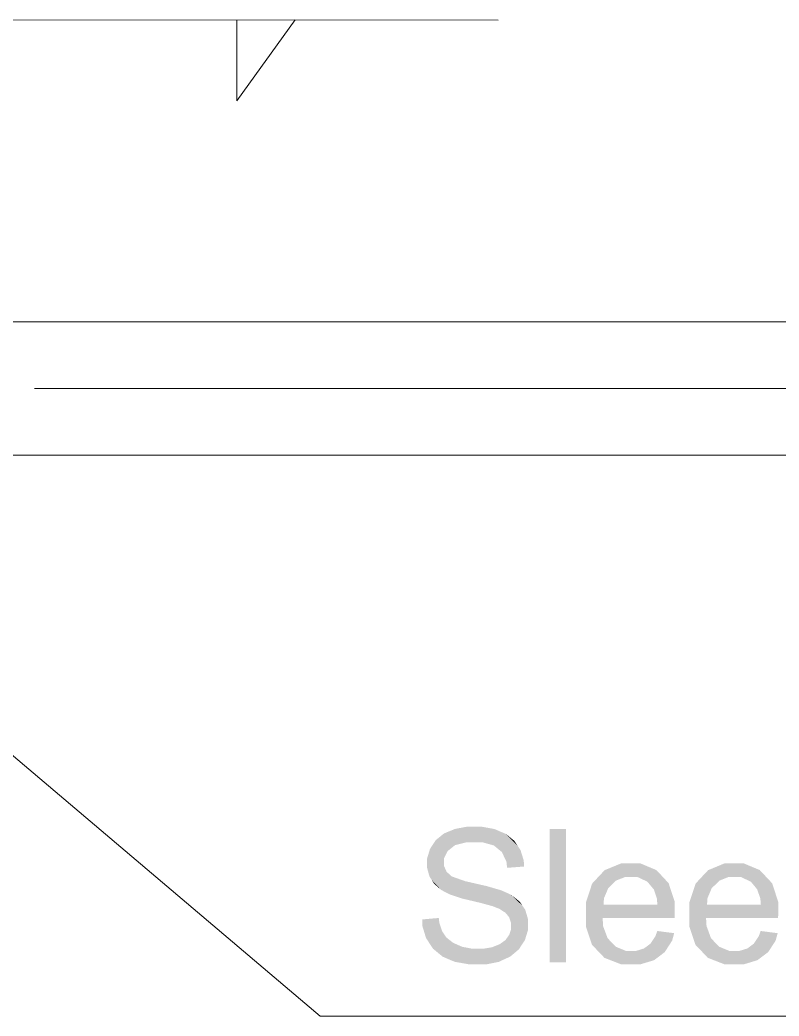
# Model space of a CAD drawing. Header units: millimetres. Extents: x 2 to 579, y 1 to 405.
# Drawn here: x 239.04 to 246.73, y 87.4 to 97.49 of the extents above; entities that cross this region are included whole.
import ezdxf

# ---------------------------------------------------------------- set-up
doc = ezdxf.new("R2010")
doc.units = ezdxf.units.MM
doc.linetypes.add('XKITLINE00', pattern=[0])
doc.layers.add('LinkedObject', color=7, linetype='Continuous', lineweight=0)

# ---------------------------------------------------------------- blocks, each defined once
blk = doc.blocks.new('*A4')
at = {"layer": 'LinkedObject'}
for points in [[(243.574, 89.318), (243.568, 89.16), (243.451, 89.295)], [(243.642, 89.318), (243.568, 89.16), (243.574, 89.318)], [(243.568, 89.16), (243.642, 89.318), (243.649, 89.16)], [(243.642, 89.318), (243.727, 89.16), (243.649, 89.16)], [(243.85, 89.294), (243.642, 89.318), (243.717, 89.318)], [(243.907, 89.269), (243.642, 89.318), (243.85, 89.294)], [(243.845, 89.127), (243.642, 89.318), (243.907, 89.269)], [(243.727, 89.16), (243.642, 89.318), (243.845, 89.127)], [(243.339, 89.249), (243.413, 89.1), (243.255, 89.181)], [(243.45, 89.13), (243.339, 89.249), (243.395, 89.272)], [(243.413, 89.1), (243.339, 89.249), (243.45, 89.13)], [(243.451, 89.295), (243.568, 89.16), (243.395, 89.272)], [(243.395, 89.272), (243.568, 89.16), (243.45, 89.13)], [(243.907, 89.269), (243.884, 89.094), (243.845, 89.127)], [(243.964, 89.245), (243.884, 89.094), (243.907, 89.269)], [(243.884, 89.094), (243.964, 89.245), (243.924, 89.062)], [(243.924, 89.062), (243.964, 89.245), (244.083, 89.127)], [(244.083, 89.127), (243.964, 89.245), (244.052, 89.174)], [(244.574, 89.295), (244.408, 87.945), (244.408, 89.295)], [(244.574, 87.945), (244.408, 87.945), (244.574, 89.295)], [(243.226, 89.137), (243.168, 88.945), (243.197, 89.092)], [(243.376, 89.071), (243.168, 88.945), (243.226, 89.137)], [(243.255, 89.181), (243.413, 89.1), (243.226, 89.137)], [(243.226, 89.137), (243.413, 89.1), (243.376, 89.071)], [(244.083, 89.127), (243.971, 88.965), (243.924, 89.062)], [(244.114, 89.08), (243.971, 88.965), (244.083, 89.127)], [(243.197, 89.092), (243.168, 88.945), (243.168, 88.997)], [(243.339, 88.999), (243.168, 88.945), (243.376, 89.071)], [(243.168, 88.945), (243.339, 88.999), (243.339, 88.957)], [(244.147, 88.974), (243.971, 88.965), (244.114, 89.08)], [(243.339, 88.921), (243.168, 88.945), (243.339, 88.957)], [(243.168, 88.945), (243.339, 88.921), (243.168, 88.899)], [(243.168, 88.899), (243.339, 88.921), (243.191, 88.815)], [(243.191, 88.815), (243.339, 88.921), (243.215, 88.777)], [(243.215, 88.777), (243.339, 88.921), (243.365, 88.861)], [(244.149, 88.914), (243.971, 88.965), (244.147, 88.974)], [(243.971, 88.965), (244.149, 88.914), (243.978, 88.901)], [(245.131, 88.945), (244.902, 88.809), (244.966, 88.877)], [(245.232, 88.945), (244.902, 88.809), (245.131, 88.945)], [(245.176, 88.809), (244.902, 88.809), (245.232, 88.945)], [(245.176, 88.809), (245.232, 88.945), (245.233, 88.809)], [(245.232, 88.945), (245.296, 88.809), (245.233, 88.809)], [(245.49, 88.878), (245.232, 88.945), (245.33, 88.945)], [(245.552, 88.812), (245.232, 88.945), (245.49, 88.878)], [(245.398, 88.761), (245.232, 88.945), (245.552, 88.812)], [(245.296, 88.809), (245.232, 88.945), (245.398, 88.761)], [(246.178, 88.945), (245.95, 88.809), (246.014, 88.877)], [(246.279, 88.945), (245.95, 88.809), (246.178, 88.945)], [(246.223, 88.809), (245.95, 88.809), (246.279, 88.945)], [(246.223, 88.809), (246.279, 88.945), (246.28, 88.809)], [(246.279, 88.945), (246.343, 88.809), (246.28, 88.809)], [(246.537, 88.878), (246.279, 88.945), (246.377, 88.945)], [(246.599, 88.812), (246.279, 88.945), (246.537, 88.878)], [(246.446, 88.761), (246.279, 88.945), (246.599, 88.812)], [(246.343, 88.809), (246.279, 88.945), (246.446, 88.761)], [(243.365, 88.861), (243.31, 88.677), (243.215, 88.777)], [(243.392, 88.837), (243.31, 88.677), (243.365, 88.861)], [(243.31, 88.677), (243.392, 88.837), (243.359, 88.651)], [(243.359, 88.651), (243.392, 88.837), (243.417, 88.814)], [(243.359, 88.651), (243.417, 88.814), (243.396, 88.632)], [(243.396, 88.632), (243.417, 88.814), (243.526, 88.589)], [(243.526, 88.589), (243.417, 88.814), (243.552, 88.766)], [(244.902, 88.809), (244.776, 88.549), (244.839, 88.741)], [(245.002, 88.694), (244.776, 88.549), (244.902, 88.809)], [(244.902, 88.809), (245.041, 88.732), (245.002, 88.694)], [(245.041, 88.732), (244.902, 88.809), (245.08, 88.771)], [(245.08, 88.771), (244.902, 88.809), (245.176, 88.809)], [(245.398, 88.761), (245.552, 88.812), (245.438, 88.713)], [(245.552, 88.812), (245.464, 88.682), (245.438, 88.713)], [(245.464, 88.682), (245.552, 88.812), (245.495, 88.59)], [(245.495, 88.59), (245.552, 88.812), (245.676, 88.557)], [(245.676, 88.557), (245.552, 88.812), (245.614, 88.745)], [(245.95, 88.809), (245.823, 88.549), (245.887, 88.741)], [(246.05, 88.694), (245.823, 88.549), (245.95, 88.809)], [(245.95, 88.809), (246.089, 88.732), (246.05, 88.694)], [(246.089, 88.732), (245.95, 88.809), (246.128, 88.771)], [(246.128, 88.771), (245.95, 88.809), (246.223, 88.809)], [(246.446, 88.761), (246.599, 88.812), (246.486, 88.713)], [(246.599, 88.812), (246.511, 88.682), (246.486, 88.713)], [(246.511, 88.682), (246.599, 88.812), (246.543, 88.59)], [(246.543, 88.59), (246.599, 88.812), (246.724, 88.557)], [(246.724, 88.557), (246.599, 88.812), (246.662, 88.745)], [(243.215, 88.777), (243.31, 88.677), (243.239, 88.74)], [(243.526, 88.589), (243.552, 88.766), (243.619, 88.567)], [(243.619, 88.567), (243.552, 88.766), (243.661, 88.741)], [(243.619, 88.567), (243.661, 88.741), (243.712, 88.545)], [(243.712, 88.545), (243.661, 88.741), (243.77, 88.716)], [(243.712, 88.545), (243.77, 88.716), (243.832, 88.512)], [(243.832, 88.512), (243.77, 88.716), (243.859, 88.501)], [(243.859, 88.501), (243.77, 88.716), (243.901, 88.485)], [(243.919, 88.673), (243.901, 88.485), (243.77, 88.716)], [(243.959, 88.655), (243.901, 88.485), (243.919, 88.673)], [(243.901, 88.485), (243.959, 88.655), (243.962, 88.445)], [(243.962, 88.445), (243.959, 88.655), (244.018, 88.628)], [(243.962, 88.445), (244.018, 88.628), (243.981, 88.422)], [(243.981, 88.422), (244.018, 88.628), (244, 88.398)], [(244.018, 88.628), (244.133, 88.518), (244, 88.398)], [(244.133, 88.518), (244.018, 88.628), (244.105, 88.559)], [(244.959, 88.592), (244.776, 88.549), (245.002, 88.694)], [(246.007, 88.592), (245.823, 88.549), (246.05, 88.694)], [(244, 88.398), (244.133, 88.518), (244.018, 88.342)], [(244.018, 88.342), (244.133, 88.518), (244.162, 88.476)], [(244.776, 88.549), (244.959, 88.592), (244.955, 88.528)], [(244.955, 88.528), (244.776, 88.426), (244.776, 88.549)], [(244.955, 88.528), (245.676, 88.436), (244.776, 88.426)], [(245.5, 88.528), (245.676, 88.436), (244.955, 88.528)], [(245.495, 88.59), (245.676, 88.557), (245.5, 88.528)], [(245.676, 88.436), (245.5, 88.528), (245.676, 88.557)], [(245.823, 88.549), (246.007, 88.592), (246.003, 88.528)], [(246.003, 88.528), (245.823, 88.426), (245.823, 88.549)], [(246.003, 88.528), (246.724, 88.436), (245.823, 88.426)], [(246.548, 88.528), (246.724, 88.436), (246.003, 88.528)], [(246.543, 88.59), (246.724, 88.557), (246.548, 88.528)], [(246.724, 88.436), (246.548, 88.528), (246.724, 88.557)], [(243.292, 88.342), (243.118, 88.378), (243.286, 88.393)], [(244.018, 88.342), (244.162, 88.476), (244.018, 88.311)], [(244.018, 88.311), (244.162, 88.476), (244.018, 88.279)], [(244.162, 88.476), (244.19, 88.326), (244.018, 88.279)], [(244.19, 88.326), (244.162, 88.476), (244.19, 88.38)], [(245.676, 88.428), (244.776, 88.426), (245.676, 88.436)], [(245.676, 88.406), (244.776, 88.426), (245.676, 88.428)], [(244.776, 88.426), (244.901, 88.055), (244.776, 88.307)], [(244.95, 88.311), (244.901, 88.055), (244.776, 88.426)], [(244.95, 88.311), (244.776, 88.426), (244.946, 88.392)], [(245.675, 88.392), (244.776, 88.426), (245.676, 88.406)], [(244.946, 88.392), (244.776, 88.426), (245.675, 88.392)], [(246.724, 88.428), (245.823, 88.426), (246.724, 88.436)], [(246.723, 88.406), (245.823, 88.426), (246.724, 88.428)], [(245.823, 88.426), (245.949, 88.055), (245.823, 88.307)], [(245.998, 88.311), (245.949, 88.055), (245.823, 88.426)], [(245.998, 88.311), (245.823, 88.426), (245.993, 88.392)], [(246.723, 88.392), (245.823, 88.426), (246.723, 88.406)], [(245.993, 88.392), (245.823, 88.426), (246.723, 88.392)], [(243.118, 88.378), (243.192, 88.136), (243.12, 88.311)], [(243.292, 88.342), (243.192, 88.136), (243.118, 88.378)], [(243.12, 88.311), (243.192, 88.136), (243.157, 88.189)], [(243.32, 88.259), (243.192, 88.136), (243.292, 88.342)], [(243.999, 88.222), (244.19, 88.326), (244.159, 88.17)], [(244.018, 88.279), (244.19, 88.326), (243.999, 88.222)], [(244.159, 88.17), (244.19, 88.326), (244.19, 88.272)], [(244.776, 88.307), (244.901, 88.055), (244.838, 88.121)], [(244.996, 88.188), (244.901, 88.055), (244.95, 88.311)], [(245.823, 88.307), (245.949, 88.055), (245.886, 88.121)], [(246.043, 88.188), (245.949, 88.055), (245.998, 88.311)], [(243.192, 88.136), (243.32, 88.259), (243.227, 88.082)], [(243.227, 88.082), (243.32, 88.259), (243.324, 88.002)], [(243.342, 88.226), (243.324, 88.002), (243.32, 88.259)], [(243.364, 88.194), (243.324, 88.002), (243.342, 88.226)], [(243.364, 88.194), (243.385, 87.975), (243.324, 88.002)], [(243.432, 88.141), (243.385, 87.975), (243.364, 88.194)], [(243.98, 88.195), (244.159, 88.17), (243.961, 88.169)], [(243.999, 88.222), (244.159, 88.17), (243.98, 88.195)], [(245.429, 88.132), (245.67, 88.239), (245.575, 88.048)], [(245.48, 88.208), (245.67, 88.239), (245.429, 88.132)], [(245.67, 88.239), (245.48, 88.208), (245.499, 88.261)], [(245.575, 88.048), (245.67, 88.239), (245.65, 88.164)], [(246.476, 88.132), (246.718, 88.239), (246.623, 88.048)], [(246.527, 88.208), (246.718, 88.239), (246.476, 88.132)], [(246.718, 88.239), (246.527, 88.208), (246.546, 88.261)], [(246.623, 88.048), (246.718, 88.239), (246.698, 88.164)], [(243.385, 87.975), (243.432, 88.141), (243.447, 87.949)], [(243.477, 88.121), (243.447, 87.949), (243.432, 88.141)], [(243.523, 88.101), (243.447, 87.949), (243.477, 88.121)], [(243.523, 88.101), (243.6, 87.922), (243.447, 87.949)], [(243.627, 88.081), (243.6, 87.922), (243.523, 88.101)], [(243.825, 88.096), (243.951, 87.975), (243.735, 88.081)], [(243.864, 88.112), (244.097, 88.075), (243.825, 88.096)], [(244.009, 88.001), (243.825, 88.096), (244.097, 88.075)], [(243.951, 87.975), (243.825, 88.096), (244.009, 88.001)], [(243.903, 88.127), (244.097, 88.075), (243.864, 88.112)], [(243.961, 88.169), (244.128, 88.123), (243.903, 88.127)], [(243.903, 88.127), (244.128, 88.123), (244.097, 88.075)], [(244.128, 88.123), (243.961, 88.169), (244.159, 88.17)], [(244.901, 88.055), (244.996, 88.188), (244.964, 87.989)], [(245.037, 88.145), (244.964, 87.989), (244.996, 88.188)], [(245.078, 88.102), (244.964, 87.989), (245.037, 88.145)], [(245.078, 88.102), (245.241, 87.923), (244.964, 87.989)], [(245.18, 88.06), (245.241, 87.923), (245.078, 88.102)], [(245.397, 88.108), (245.575, 88.048), (245.364, 88.084)], [(245.429, 88.132), (245.575, 88.048), (245.397, 88.108)], [(245.949, 88.055), (246.043, 88.188), (246.011, 87.989)], [(246.084, 88.145), (246.011, 87.989), (246.043, 88.188)], [(246.125, 88.102), (246.011, 87.989), (246.084, 88.145)], [(246.125, 88.102), (246.289, 87.923), (246.011, 87.989)], [(246.227, 88.06), (246.289, 87.923), (246.125, 88.102)], [(246.444, 88.108), (246.623, 88.048), (246.412, 88.084)], [(246.476, 88.132), (246.623, 88.048), (246.444, 88.108)], [(243.627, 88.081), (243.692, 87.922), (243.6, 87.922)], [(243.684, 88.081), (243.692, 87.922), (243.627, 88.081)], [(243.684, 88.081), (243.764, 87.922), (243.692, 87.922)], [(243.735, 88.081), (243.764, 87.922), (243.684, 88.081)], [(243.735, 88.081), (243.951, 87.975), (243.764, 87.922)], [(244.964, 87.989), (245.241, 87.923), (245.134, 87.923)], [(245.241, 88.06), (245.241, 87.923), (245.18, 88.06)], [(245.287, 88.06), (245.521, 88.006), (245.241, 87.923)], [(245.287, 88.06), (245.241, 87.923), (245.241, 88.06)], [(245.241, 87.923), (245.521, 88.006), (245.326, 87.923)], [(245.364, 88.084), (245.521, 88.006), (245.287, 88.06)], [(245.326, 87.923), (245.521, 88.006), (245.466, 87.965)], [(245.521, 88.006), (245.364, 88.084), (245.575, 88.048)], [(246.011, 87.989), (246.289, 87.923), (246.181, 87.923)], [(246.289, 88.06), (246.289, 87.923), (246.227, 88.06)], [(246.334, 88.06), (246.568, 88.006), (246.289, 87.923)], [(246.334, 88.06), (246.289, 87.923), (246.289, 88.06)], [(246.289, 87.923), (246.568, 88.006), (246.374, 87.923)], [(246.412, 88.084), (246.568, 88.006), (246.334, 88.06)], [(246.374, 87.923), (246.568, 88.006), (246.513, 87.965)], [(246.568, 88.006), (246.412, 88.084), (246.623, 88.048)], [(243.764, 87.922), (243.951, 87.975), (243.894, 87.948)]]:
    blk.add_hatch(color=7, dxfattribs=at).paths.add_polyline_path(points, flags=17)
at = {"layer": 'LinkedObject', "color": 6, "linetype": 'XKITLINE00', "lineweight": 0}
for p, q in [((238.893, 97.489), (243.888, 97.488)), ((239.192, 93.756), (252.365, 93.756))]:
    blk.add_line(p, q, dxfattribs=at)
at = {"layer": 'LinkedObject', "color": 4, "linetype": 'XKITLINE00', "lineweight": 0}
for q in [(241.832, 97.49), (241.241, 97.49)]:
    blk.add_line((241.241, 96.669), q, dxfattribs=at)
at = {"layer": 'LinkedObject', "color": 7, "linetype": 'XKITLINE00', "lineweight": 0}
for p, q in [((220.899, 94.43), (250.033, 94.43)), ((250.033, 93.081), (220.899, 93.081))]:
    blk.add_line(p, q, dxfattribs=at)
at = {"layer": 'LinkedObject', "color": 1, "linetype": 'XKITLINE00', "lineweight": 0}
for p, q in [((236.981, 91.725), (242.086, 87.399)), ((242.086, 87.399), (252.561, 87.399))]:
    blk.add_line(p, q, dxfattribs=at)

msp = doc.modelspace()

# ---------------------------------------------------------------- block references
at = {"lineweight": 0}
msp.add_blockref('*A4', (0, 0), dxfattribs=at)

doc.saveas('drawing.dxf')
